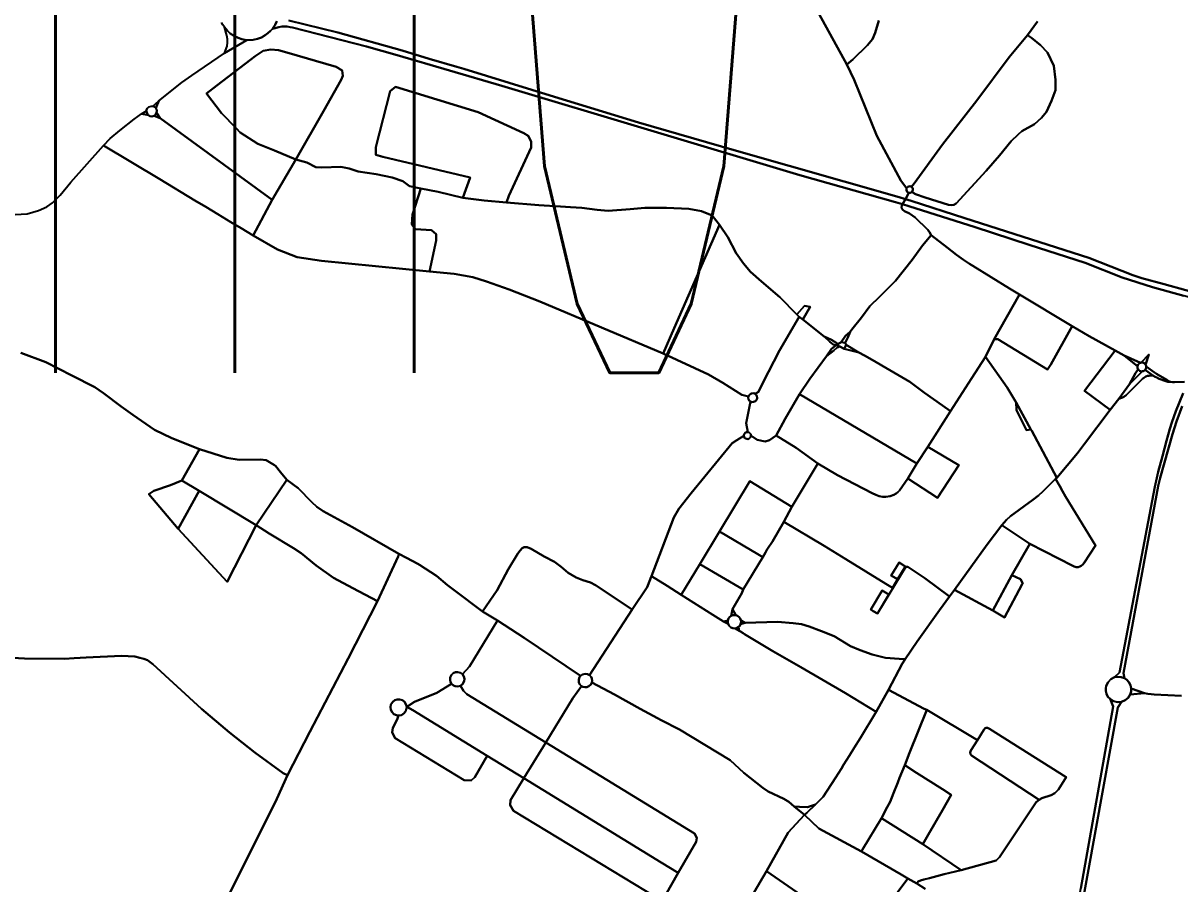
# Model space of a CAD drawing. Header units: millimetres. Extents: x -5124 to 18012, y -6362 to 5362.
# Drawn here: x -3873 to -1708, y -1006 to 605 of the extents above; entities that cross this region are included whole.
import ezdxf

# ---------------------------------------------------------------- set-up
doc = ezdxf.new("R2010")
doc.units = ezdxf.units.MM
doc.layers.add('brokenLine', color=1, linetype='Continuous')
doc.styles.get("Standard").update_dxf_attribs({"font": 'txt', "bigfont": 'bigfont'})

msp = doc.modelspace()

# ---------------------------------------------------------------- linework, layer by layer
at = {"layer": 'brokenLine', "color": 1}
for points in [[(-2397.5, 646.8), (-2331.9, 527.8), (-2318, 498.6), (-2275.4, 394.2), (-2230.9, 310.7), (-2219.8, 296), (-2220.3, 294.3), (-2220.2, 292.5), (-2219.6, 290.8), (-2218.6, 289.4), (-2217.2, 288.3), (-2215.5, 287.6), (-2215.5, 287.6)], [(-2272.1, 609.8), (-2278.5, 586.7), (-2283.5, 574.7), (-2292.9, 563.6), (-2320.3, 536.8), (-2331.9, 527.8), (-2397.5, 646.8)], [(-3496.3, 597.2), (-3499.6, 601.8), (-3502.2, 606.1)], [(-3398.1, 608.8), (-3401.3, 601.9), (-3406.2, 594.6), (-3410.3, 590.3), (-3415.5, 586), (-3420.2, 582.3), (-3427.3, 578.4), (-3434.6, 575.7), (-3442.9, 573.8), (-3454.5, 573), (-3463.8, 574.7), (-3470.9, 577.5), (-3477.4, 580.7), (-3485.4, 585.9), (-3490.6, 590.8), (-3496.3, 597.2), (-3496.3, 597.2)], [(-2227.5, 266.1), (-2240.5, 270.1), (-2419.6, 320.3), (-2977.6, 487.9), (-3173.4, 544.9), (-3230.3, 561.5), (-3369.1, 596.8), (-3373.3, 597.7), (-3379, 598.7), (-3383.5, 599), (-3388.9, 598.6), (-3394.8, 597.4), (-3406.2, 594.6), (-3401.3, 601.9), (-3398.1, 608.8)], [(-3375.7, 610), (-3284.2, 587.2), (-3163.9, 553.5), (-3113.3, 538.4), (-3061.6, 523.1), (-3048.3, 519.6), (-2878.7, 466.9), (-2721.6, 419.3), (-2542.5, 367.6), (-2233.7, 279.1), (-2222.2, 275.7), (-2227.5, 266.1), (-2227.5, 266.1)], [(-2215.5, 287.6), (-2222.2, 275.7), (-2233.7, 279.1), (-2542.5, 367.6), (-2721.6, 419.3), (-2878.7, 466.9), (-3048.3, 519.6), (-3061.6, 523.1), (-3113.3, 538.4), (-3163.9, 553.5), (-3284.2, 587.2), (-3375.7, 610)], [(-2219.8, 296), (-2230.9, 310.7), (-2275.4, 394.2), (-2318, 498.6), (-2331.9, 527.8), (-2320.3, 536.8), (-2292.9, 563.6), (-2283.5, 574.7), (-2278.5, 586.7), (-2272.1, 609.8)], [(-1974.6, 607.9), (-1993.3, 582.5), (-2028.2, 541.2), (-2088.7, 460.1), (-2152.6, 377.6), (-2206, 305), (-2210.6, 298.6), (-2212.2, 299.5), (-2214, 299.8), (-2215.9, 299.5), (-2217.5, 298.8), (-2218.9, 297.6), (-2219.8, 296), (-2219.8, 296)], [(-2215.5, 287.6), (-2213.4, 287.5), (-2211.5, 288.1), (-2209.8, 289.3), (-2203.1, 285.2), (-2184.8, 278.6), (-2141.6, 265), (-2136, 264.6), (-2131.2, 265), (-2127.2, 267.2), (-2070.9, 328.8), (-2046, 357.5), (-2024.3, 383.9), (-2011.3, 396.5), (-2004.4, 403.1), (-1980.3, 416.2), (-1967.4, 427.6), (-1958.3, 439.1), (-1948.7, 459.5), (-1941.5, 479.4), (-1941.1, 498.9), (-1944.3, 524.9), (-1956, 550.1), (-1969.5, 563.9), (-1986, 577.5), (-1993.3, 582.5), (-1974.6, 607.9)], [(-3362.6, 350.1), (-3406.9, 274.6), (-3616.8, 427), (-3623.3, 437.5), (-3623, 440.8), (-3623.8, 444.1), (-3625, 446.1), (-3619.2, 459.5), (-3576, 494), (-3557.7, 506.9), (-3496.2, 548.6), (-3454.5, 573), (-3442.9, 573.8), (-3434.6, 575.7), (-3427.3, 578.4), (-3420.2, 582.3), (-3415.5, 586), (-3410.3, 590.3), (-3406.2, 594.6), (-3394.8, 597.4), (-3388.9, 598.6), (-3383.5, 599), (-3379, 598.7), (-3373.3, 597.7), (-3369.1, 596.8), (-3230.3, 561.5), (-3173.4, 544.9), (-2977.6, 487.9), (-2419.6, 320.3), (-2240.5, 270.1), (-2227.5, 266.1), (-2228.2, 264.9), (-2228.9, 263), (-2229.5, 260.7), (-2229, 258.2), (-2227.2, 255.5), (-2223.5, 252.9), (-2214.5, 248.5), (-2204, 241.2), (-2179.9, 218.1), (-2176.7, 213.7), (-2173.9, 208.4), (-2190, 188.8), (-2209.2, 162.1), (-2240.9, 122.6), (-2262.4, 100.9), (-2269.9, 93.4), (-2288.6, 75.2), (-2304.4, 53.9), (-2322.1, 31.4), (-2325.2, 27.3), (-2334, 19.6), (-2342, 8), (-2348.5, 4.4), (-2350.7, 6.3), (-2360.1, 12.6), (-2374.1, 18.9), (-2414.2, 50.2), (-2400.1, 74.2), (-2410.8, 76), (-2425.4, 59.9), (-2457.2, 92.3), (-2491.6, 121.5), (-2512.2, 139.5), (-2525.2, 155.3), (-2538.7, 174.8), (-2554.5, 204.3), (-2569.7, 227.3), (-2583.5, 245.2), (-2603.4, 253.1), (-2627.1, 257.4), (-2669.2, 259.1), (-2709.5, 259.3), (-2737.3, 256.6), (-2778.5, 253.5), (-2799.2, 255.7), (-2827.4, 259.5), (-2849.1, 260.7), (-2867.8, 261.6), (-2907.8, 264.4), (-2968.4, 269.6), (-2964, 281.9), (-2922.3, 372.1), (-2922.3, 383.2), (-2928.3, 394), (-2935.9, 399.4), (-3021.7, 438.2), (-3176.1, 485.6), (-3186.2, 477.6), (-3213.3, 372.9), (-3213.1, 358.7), (-3200.2, 355.1), (-3036.6, 316.3), (-3050, 277.8), (-3096.7, 289.6), (-3128.9, 295.3), (-3150.1, 299.7), (-3162.5, 309.3), (-3182.4, 316.2), (-3212.7, 322.4), (-3246.4, 327.2), (-3262.9, 332.7), (-3278.7, 336.1), (-3314.4, 334.8), (-3325.4, 335.5), (-3342.3, 344), (-3362.6, 350.1), (-3362.6, 350.1), (-3311.3, 440.3), (-3277.9, 498.6), (-3274.7, 506.1), (-3276.3, 516.2), (-3287.5, 523.1), (-3379.8, 550.1), (-3395, 554.5), (-3409.3, 555.6), (-3423.7, 552.9), (-3439.1, 543.3), (-3447, 537.2), (-3510.9, 488), (-3529.7, 473.2), (-3501.9, 436.8), (-3474.6, 408.2), (-3467.2, 400.3), (-3433.7, 379.2), (-3402.8, 366.8), (-3362.6, 350.1), (-3362.6, 350.1)], [(-3496.3, 597.2), (-3490.6, 590.8), (-3485.4, 585.9), (-3477.4, 580.7), (-3470.9, 577.5), (-3463.8, 574.7), (-3454.5, 573), (-3496.2, 548.6), (-3491.4, 562), (-3490.4, 568.8), (-3490.7, 575.3), (-3492.2, 582.1), (-3496.3, 597.2), (-3496.3, 597.2)], [(-1993.3, 582.5), (-1986, 577.5), (-1969.5, 563.9), (-1956, 550.1), (-1944.3, 524.9), (-1941.1, 498.9), (-1941.5, 479.4), (-1948.7, 459.5), (-1958.3, 439.1), (-1967.4, 427.6), (-1980.3, 416.2), (-2004.4, 403.1), (-2011.3, 396.5), (-2024.3, 383.9), (-2046, 357.5), (-2070.9, 328.8), (-2127.2, 267.2), (-2131.2, 265), (-2136, 264.6), (-2141.6, 265), (-2184.8, 278.6), (-2203.1, 285.2), (-2209.8, 289.3), (-2208.6, 291.1), (-2208.1, 293.1), (-2208.2, 295.2), (-2209.1, 297.1), (-2210.6, 298.6), (-2206, 305), (-2152.6, 377.6), (-2088.7, 460.1), (-2028.2, 541.2), (-1993.3, 582.5), (-1993.3, 582.5)], [(-3362.6, 350.1), (-3402.8, 366.8), (-3433.7, 379.2), (-3467.2, 400.3), (-3474.6, 408.2), (-3501.9, 436.8), (-3529.7, 473.2), (-3510.9, 488), (-3447, 537.2), (-3439.1, 543.3), (-3423.7, 552.9), (-3409.3, 555.6), (-3395, 554.5), (-3379.8, 550.1), (-3287.5, 523.1), (-3276.3, 516.2), (-3274.7, 506.1), (-3277.9, 498.6), (-3311.3, 440.3), (-3362.6, 350.1), (-3362.6, 350.1)], [(-3050, 277.8), (-3036.6, 316.3), (-3200.2, 355.1), (-3213.1, 358.7), (-3213.3, 372.9), (-3186.2, 477.6), (-3176.1, 485.6), (-3021.7, 438.2), (-2935.9, 399.4), (-2928.3, 394), (-2922.3, 383.2), (-2922.3, 372.1), (-2964, 281.9), (-2968.4, 269.6), (-3010.2, 273.4), (-3050, 277.8), (-3050, 277.8)], [(-3619.2, 459.5), (-3625, 446.1), (-3627.5, 448.3), (-3630.5, 449.6), (-3619.2, 459.5), (-3619.2, 459.5)], [(-3638.7, 432.6), (-3635.8, 431), (-3632.5, 430.5), (-3628.2, 431.6), (-3616.8, 427), (-3406.9, 274.6), (-3442.6, 207.6), (-3465.4, 221.2), (-3484.2, 232.6), (-3508.8, 247.4), (-3531.5, 261), (-3551.9, 273.2), (-3617.3, 312.8), (-3722.8, 375.9), (-3710.1, 389.1), (-3692.1, 404.3), (-3665.2, 425.2), (-3651.6, 435), (-3638.7, 432.6), (-3638.7, 432.6)], [(-3642.3, 440.8), (-3641.9, 437.5), (-3640.4, 434.4), (-3638.7, 432.6), (-3651.6, 435), (-3642.3, 440.8), (-3642.3, 440.8)], [(-3623.3, 437.5), (-3625.5, 433.6), (-3628.2, 431.6), (-3632.5, 430.5), (-3635.8, 431), (-3638.7, 432.6), (-3640.4, 434.4), (-3641.9, 437.5), (-3642.3, 440.8), (-3642, 442.7), (-3640.5, 445.8), (-3638.1, 448.1), (-3633.8, 449.8), (-3630.5, 449.6), (-3627.5, 448.3), (-3625, 446.1), (-3623.8, 444.1), (-3623, 440.8), (-3623.3, 437.5), (-3623.3, 437.5)], [(-3616.8, 427), (-3628.2, 431.6), (-3625.5, 433.6), (-3623.3, 437.5), (-3616.8, 427), (-3616.8, 427)], [(-3888.1, 246.8), (-3865.5, 248.4), (-3844.3, 254.3), (-3828.7, 261.2), (-3818.1, 268.9), (-3803.9, 283.2), (-3783.8, 307.5), (-3722.8, 375.9), (-3617.3, 312.8), (-3551.9, 273.2), (-3531.5, 261), (-3508.8, 247.4), (-3484.2, 232.6), (-3465.4, 221.2), (-3442.6, 207.6), (-3397.2, 181.3), (-3360.6, 167.1), (-3315, 160.4), (-3112.9, 140.1), (-3066.8, 135.9), (-3031.6, 129.6), (-3005.7, 121.3), (-2963.3, 106.8), (-2905.9, 83.8), (-2675.4, -13), (-2590.6, -52.3), (-2563.9, -68.2), (-2528, -90.6), (-2515.9, -93.6), (-2516.2, -96.4), (-2515.7, -98.7), (-2514.2, -101.2), (-2512, -103), (-2520, -143.6), (-2517.1, -160.2), (-2519.4, -160.4), (-2521.9, -161.7), (-2523.4, -163.4), (-2524.2, -165.6), (-2524.3, -167), (-2537.5, -175.3), (-2546, -180.7), (-2622.7, -274.3), (-2646.3, -303.8), (-2655.3, -320.3), (-2697.2, -429.6), (-2698.4, -432.5), (-2699.7, -435.9), (-2705.2, -450.3), (-2733.7, -492.5), (-2801.8, -447), (-2811.2, -442), (-2825.8, -437.1), (-2838.5, -432.5), (-2853.1, -423.8), (-2866.4, -412.3), (-2878.8, -403.3), (-2898.4, -393.2), (-2922.5, -379), (-2929.8, -375.7), (-2935.4, -375.6), (-2939.2, -377.3), (-2943.3, -381.6), (-2947.6, -387.3), (-2965.3, -417.2), (-2985.9, -455.8), (-3013.8, -496), (-3066.4, -456.3), (-3078.9, -446.5), (-3078.9, -446.5)], [(-3112.9, 140.1), (-3315, 160.4), (-3360.6, 167.1), (-3397.2, 181.3), (-3442.6, 207.6), (-3406.9, 274.6), (-3362.6, 350.1), (-3342.3, 344), (-3325.4, 335.5), (-3314.4, 334.8), (-3278.7, 336.1), (-3262.9, 332.7), (-3246.4, 327.2), (-3212.7, 322.4), (-3182.4, 316.2), (-3162.5, 309.3), (-3150.1, 299.7), (-3128.9, 295.3), (-3144.4, 247), (-3145.7, 228.5), (-3139, 219.3), (-3108.7, 217.3), (-3100, 210.3), (-3100, 198.1), (-3112.9, 140.1), (-3112.9, 140.1)], [(-2968.4, 269.6), (-2907.8, 264.4), (-2867.8, 261.6), (-2849.1, 260.7), (-2827.4, 259.5), (-2799.2, 255.7), (-2778.5, 253.5), (-2737.3, 256.6), (-2709.5, 259.3), (-2669.2, 259.1), (-2627.1, 257.4), (-2603.4, 253.1), (-2583.5, 245.2), (-2569.7, 227.3), (-2654.7, 34.1), (-2675.4, -13), (-2905.9, 83.8), (-2963.3, 106.8), (-3005.7, 121.3), (-3031.6, 129.6), (-3066.8, 135.9), (-3112.9, 140.1), (-3100, 198.1), (-3100, 210.3), (-3108.7, 217.3), (-3139, 219.3), (-3145.7, 228.5), (-3144.4, 247), (-3128.9, 295.3), (-3096.7, 289.6), (-3050, 277.8), (-3010.2, 273.4), (-2968.4, 269.6), (-2968.4, 269.6)], [(-1656.8, 94.2), (-1737.7, 116.3), (-1779.4, 127.9), (-1796.4, 133.4), (-1878.9, 165.6), (-2110.8, 240), (-2211.6, 272.5), (-2222.2, 275.7), (-2215.5, 287.6), (-2215.5, 287.6)], [(-2209.8, 289.3), (-2211.5, 288.1), (-2213.4, 287.5), (-2215.5, 287.6), (-2217.2, 288.3), (-2218.6, 289.4), (-2219.6, 290.8), (-2220.2, 292.5), (-2220.3, 294.3), (-2219.8, 296), (-2218.9, 297.6), (-2217.5, 298.8), (-2215.9, 299.5), (-2214, 299.8), (-2212.2, 299.5), (-2210.6, 298.6), (-2209.1, 297.1), (-2208.2, 295.2), (-2208.1, 293.1), (-2208.6, 291.1), (-2209.8, 289.3), (-2209.8, 289.3)], [(-1812.6, -17.1), (-1829.8, -7.5), (-1878.2, 19.1), (-1910.3, 37.7), (-2008.5, 97.4), (-2027.4, 108.4), (-2096, 151), (-2102.1, 154.8), (-2113.3, 162), (-2126.2, 171.2), (-2144.1, 185), (-2173.9, 208.4), (-2176.7, 213.7), (-2179.9, 218.1), (-2204, 241.2), (-2214.5, 248.5), (-2223.5, 252.9), (-2227.2, 255.5), (-2229, 258.2), (-2229.5, 260.7), (-2228.9, 263), (-2228.2, 264.9), (-2227.5, 266.1), (-2215.4, 262.3), (-2091.5, 223.2), (-1990.7, 190.1), (-1885.9, 156.3), (-1816.2, 129.2), (-1759.7, 111.1), (-1701.1, 94.7)], [(-1653.1, 81.5), (-1659.8, 83.3), (-1701.1, 94.7), (-1759.7, 111.1), (-1816.2, 129.2), (-1885.9, 156.3), (-1990.7, 190.1), (-2091.5, 223.2), (-2215.4, 262.3), (-2227.5, 266.1), (-2222.2, 275.7), (-2211.6, 272.5), (-2110.8, 240), (-1878.9, 165.6), (-1796.4, 133.4), (-1779.4, 127.9), (-1737.7, 116.3), (-1656.8, 94.2), (-1650.2, 92.4), (-1651.9, 88.7), (-1652.9, 84.5), (-1653.1, 81.5), (-1653.1, 81.5)], [(-2421.2, 55.6), (-2457.8, -7.5), (-2489, -68.3), (-2497.2, -84.8), (-2503.3, -88.9), (-2506, -87.7), (-2510, -87.8), (-2512.7, -89), (-2514.7, -91), (-2515.9, -93.6), (-2528, -90.6), (-2563.9, -68.2), (-2590.6, -52.3), (-2675.4, -13), (-2654.7, 34.1), (-2569.7, 227.3), (-2554.5, 204.3), (-2538.7, 174.8), (-2525.2, 155.3), (-2512.2, 139.5), (-2491.6, 121.5), (-2457.2, 92.3), (-2425.4, 59.9), (-2421.2, 55.6), (-2421.2, 55.6)], [(-2332.7, 3.3), (-2334.7, 6.5), (-2329.9, 16.9), (-2325.2, 27.3), (-2322.1, 31.4), (-2304.4, 53.9), (-2288.6, 75.2), (-2269.9, 93.4), (-2262.4, 100.9), (-2240.9, 122.6), (-2209.2, 162.1), (-2190, 188.8), (-2173.9, 208.4), (-2144.1, 185), (-2126.2, 171.2), (-2113.3, 162), (-2102.1, 154.8), (-2096, 151), (-2027.4, 108.4), (-2008.5, 97.4), (-2055.8, 13.9), (-2072.1, -19.4), (-2098.5, -60), (-2137.7, -121.2), (-2152.7, -110.8), (-2186.2, -86.6), (-2214, -66.3), (-2251, -44.5), (-2284.1, -24.8), (-2298.5, -17), (-2309.5, -11.1), (-2332.7, 3.3), (-2332.7, 3.3)], [(-2055.8, 13.9), (-2008.5, 97.4), (-1910.3, 37.7), (-1950.1, -34), (-1956.3, -42.9), (-2049.4, 13.6), (-2055.8, 13.9), (-2055.8, 13.9)], [(-2425.4, 59.9), (-2410.8, 76), (-2400.1, 74.2), (-2414.2, 50.2), (-2421.2, 55.6), (-2425.4, 59.9), (-2425.4, 59.9)], [(-2499.6, -96), (-2500.1, -93.2), (-2501.4, -90.6), (-2503.3, -88.9), (-2497.2, -84.8), (-2489, -68.3), (-2457.8, -7.5), (-2421.2, 55.6), (-2414.2, 50.2), (-2374.1, 18.9), (-2363.3, 8.4), (-2357.4, 3.5), (-2351.7, 2.7), (-2360.3, -4.3), (-2369.9, -18.3), (-2400.7, -60.8), (-2420.3, -89.4), (-2446.8, -135.4), (-2464.1, -166.4), (-2476.3, -175.4), (-2484.4, -177.6), (-2499.3, -175), (-2511.1, -166.5), (-2511.6, -164.2), (-2512.6, -162.6), (-2514.3, -161.1), (-2517.1, -160.2), (-2520, -143.6), (-2512, -103), (-2509.3, -104), (-2506.4, -103.9), (-2502.9, -102.3), (-2500.9, -100.2), (-2499.8, -97.6), (-2499.6, -96), (-2499.6, -96)], [(-2342, 8), (-2334, 19.6), (-2325.2, 27.3), (-2329.9, 16.9), (-2334.7, 6.5), (-2342, 8), (-2342, 8)], [(-1910.3, 37.7), (-1878.2, 19.1), (-1829.8, -7.5), (-1886.8, -82.8), (-1838.9, -118.6), (-1887.1, -182.5), (-1900, -199.6), (-1938.9, -245.7), (-1985.8, -157.7), (-1987.1, -155.3), (-2015, -104.9), (-2031.9, -76.9), (-2072.1, -19.4), (-2055.8, 13.9), (-2049.4, 13.6), (-1956.3, -42.9), (-1950.1, -34), (-1910.3, 37.7), (-1910.3, 37.7)], [(-2351.7, 2.7), (-2357.4, 3.5), (-2363.3, 8.4), (-2374.1, 18.9), (-2360.1, 12.6), (-2350.7, 6.3), (-2348.5, 4.4), (-2351.7, 2.7), (-2351.7, 2.7)], [(-2345, -0.4), (-2349.6, -1.9), (-2356.2, -7.8), (-2369.9, -18.3), (-2360.3, -4.3), (-2351.7, 2.7), (-2345, -0.4), (-2345, -0.4)], [(-2342, 8), (-2334.7, 6.5), (-2332.7, 3.3), (-2336.4, -4.7), (-2345, -0.4), (-2351.7, 2.7), (-2348.5, 4.4), (-2342, 8), (-2342, 8)], [(-2336.4, -4.7), (-2332.7, 3.3), (-2309.5, -11.1), (-2336.4, -4.7), (-2336.4, -4.7)], [(-3877.7, -11.8), (-3830.5, -29.3), (-3781.8, -54.2), (-3739, -76.1), (-3722.5, -87.5), (-3689.8, -112.3), (-3667.7, -128.1), (-3627.2, -156.2), (-3594.9, -171.9), (-3542.9, -192.3), (-3576.3, -250.8), (-3597.1, -259.6), (-3628.7, -270.1), (-3638, -276.2), (-3583.1, -341.3), (-3491.2, -440.3), (-3437.2, -334.7), (-3412.7, -349.8), (-3367.1, -377.2), (-3352.8, -387), (-3324.6, -409.7), (-3292.5, -433.2), (-3256.1, -452.5), (-3210, -476.5), (-3264.9, -583.9), (-3336.4, -721.4), (-3378.4, -802.1), (-3386.7, -798.6), (-3439.8, -759.7), (-3486.7, -722.6), (-3539.1, -678.1), (-3630.4, -594.7), (-3640.2, -587.1), (-3647.5, -584.3), (-3654.5, -582.7), (-3664.1, -580.5), (-3688.8, -579.1), (-3755.3, -581.8), (-3777.7, -583.2), (-3795.5, -584.7), (-3870.8, -584), (-3892.9, -582.8)], [(-3078.9, -446.5), (-3099.3, -429), (-3131.6, -408.4), (-3134.3, -406.9), (-3155.5, -395.4), (-3169.8, -387.9), (-3257, -338), (-3311.9, -308.1), (-3323.3, -300.4), (-3333.1, -291.5), (-3358.5, -265), (-3379.6, -249.6), (-3391.3, -235.1), (-3401, -223.4), (-3402.7, -222.3), (-3418.2, -213), (-3428.7, -211.7), (-3468.8, -211.9), (-3491.9, -208.4), (-3542.9, -192.3), (-3594.9, -171.9), (-3627.2, -156.2), (-3667.7, -128.1), (-3689.8, -112.3), (-3722.5, -87.5), (-3739, -76.1), (-3781.8, -54.2), (-3830.5, -29.3), (-3877.7, -11.8)], [(-2137.7, -121.2), (-2098.5, -60), (-2072.1, -19.4), (-2031.9, -76.9), (-2015, -104.9), (-2014.2, -118.8), (-2014.1, -119.5), (-1995.4, -156.5), (-1987.1, -155.3), (-1985.8, -157.7), (-1938.9, -245.7), (-1940.9, -247.7), (-1964.3, -270.8), (-1973.1, -278.7), (-1983.8, -287.2), (-2025.7, -317.4), (-2032.9, -324.5), (-2041.9, -334.7), (-2069.2, -370.8), (-2130.5, -455.6), (-2139.5, -467.7), (-2185.6, -433.7), (-2213.7, -414.7), (-2217.7, -412.3), (-2221.1, -412.2), (-2233.9, -404.6), (-2249, -428.6), (-2237, -435.8), (-2237.7, -437), (-2246.2, -451.8), (-2258.5, -444.3), (-2333.8, -398), (-2374.3, -373.2), (-2449.7, -328.1), (-2434.5, -300), (-2386, -218.8), (-2349, -240.6), (-2284.1, -274.3), (-2277.4, -277.7), (-2270.9, -280), (-2264.9, -281.2), (-2258.9, -281.3), (-2250.7, -279.9), (-2243.7, -277.8), (-2239.4, -275.4), (-2236.1, -272.9), (-2233.3, -269.7), (-2217.8, -247.3), (-2161.9, -283), (-2122.4, -222.1), (-2180.4, -187.6), (-2137.7, -121.2), (-2137.7, -121.2)], [(-2369.9, -18.3), (-2356.2, -7.8), (-2349.6, -1.9), (-2345, -0.4), (-2336.4, -4.7), (-2309.5, -11.1), (-2298.5, -17), (-2284.1, -24.8), (-2251, -44.5), (-2214, -66.3), (-2186.2, -86.6), (-2152.7, -110.8), (-2137.7, -121.2), (-2180.4, -187.6), (-2200.9, -219.3), (-2420.3, -89.4), (-2400.7, -60.8), (-2369.9, -18.3), (-2369.9, -18.3)], [(-1786.7, -42.8), (-1791.3, -50.1), (-1802.9, -70.5), (-1822.8, -97.8), (-1838.9, -118.6), (-1886.8, -82.8), (-1829.8, -7.5), (-1812.6, -17.1), (-1805.8, -22.8), (-1787.9, -37.1), (-1788, -39), (-1787.6, -41), (-1786.7, -42.8), (-1786.7, -42.8)], [(-1699.6, -66), (-1718.8, -66.6), (-1722.2, -66.6), (-1725.1, -66.4), (-1727.5, -66.1), (-1730.3, -64.1), (-1732.7, -62.6), (-1748.9, -53.3), (-1752.4, -51.1), (-1755.8, -48.9), (-1771.5, -37.5), (-1771.8, -35.9), (-1772.5, -34.3), (-1766.8, -14.8), (-1780.7, -30.1), (-1782.2, -30.4), (-1812.6, -17.1), (-1812.6, -17.1)], [(-1782.2, -30.4), (-1783.9, -31.2), (-1785.4, -32.3), (-1786.6, -33.6), (-1787.4, -35.3), (-1787.9, -37.1), (-1805.8, -22.8), (-1812.6, -17.1), (-1782.2, -30.4), (-1782.2, -30.4)], [(-1775.1, -31.5), (-1776.8, -30.6), (-1778.7, -30.1), (-1780.7, -30.1), (-1766.8, -14.8), (-1772.5, -34.3), (-1773.6, -32.7), (-1775.1, -31.5), (-1775.1, -31.5)], [(-1802.9, -70.5), (-1791.3, -50.1), (-1786.7, -42.8), (-1785.5, -44.3), (-1784, -45.4), (-1782.2, -46.2), (-1780.3, -46.6), (-1778.4, -46.5), (-1802.9, -70.5), (-1802.9, -70.5)], [(-1772.5, -34.3), (-1771.8, -35.9), (-1771.5, -37.5), (-1771.5, -39.2), (-1771.8, -40.8), (-1772.5, -42.3), (-1773.4, -43.7), (-1774.8, -45), (-1776.5, -46), (-1778.4, -46.5), (-1780.3, -46.6), (-1782.2, -46.2), (-1784, -45.4), (-1785.5, -44.3), (-1786.7, -42.8), (-1787.6, -41), (-1788, -39), (-1787.9, -37.1), (-1787.4, -35.3), (-1786.6, -33.6), (-1785.4, -32.3), (-1783.9, -31.2), (-1782.2, -30.4), (-1780.7, -30.1), (-1778.7, -30.1), (-1776.8, -30.6), (-1775.1, -31.5), (-1773.6, -32.7), (-1772.5, -34.3), (-1772.5, -34.3)], [(-1727.5, -66.1), (-1731, -66), (-1733, -65.7), (-1734.9, -65.2), (-1747.1, -60.6), (-1749.7, -59.5), (-1751.7, -58.4), (-1754.9, -56.6), (-1759, -54.1), (-1773.4, -43.7), (-1772.5, -42.3), (-1771.8, -40.8), (-1771.5, -39.2), (-1771.5, -37.5), (-1755.8, -48.9), (-1752.4, -51.1), (-1748.9, -53.3), (-1732.7, -62.6), (-1730.3, -64.1), (-1727.5, -66.1), (-1727.5, -66.1)], [(-2184.8, -1015.1), (-2200.7, -1004.9), (-2198.2, -1001), (-2193.8, -999.1), (-2187.5, -997.4), (-2177.3, -995), (-2149.3, -987.6), (-2117.7, -979.8), (-2052.4, -961.9), (-2046.2, -955.7), (-1977.2, -852.8), (-1971.8, -848.3), (-1967, -845.4), (-1949.2, -839.7), (-1942.2, -836.1), (-1935.9, -829.3), (-1921.3, -806), (-2064.7, -715.3), (-2068.7, -713.5), (-2071.1, -713.4), (-2073, -714.5), (-2075.4, -717.3), (-2087.1, -736.9), (-2182.3, -680.3), (-2186.7, -678), (-2253.6, -642.5), (-2228.3, -594), (-2222.8, -585.3), (-2200.2, -552), (-2158.2, -493.6), (-2139.5, -467.7), (-2130.5, -455.6), (-2058.3, -494.4), (-2036.6, -507.3), (-2003.3, -444.8), (-2002.5, -443.3), (-2006.5, -435.5), (-2022.8, -428.1), (-1989.4, -369.6), (-1909, -410.8), (-1906.3, -412), (-1902.3, -412.8), (-1898.7, -412.9), (-1895.7, -412), (-1893.1, -410.6), (-1890.2, -408.2), (-1887.8, -405.2), (-1866.2, -372.7), (-1922.5, -280.5), (-1928.1, -270.9), (-1933.2, -261.5), (-1940.9, -247.7), (-1938.9, -245.7), (-1900, -199.6), (-1887.1, -182.5), (-1838.9, -118.6), (-1822.8, -97.8), (-1816.1, -95.4), (-1813.4, -94.3), (-1811.2, -93), (-1809.2, -91.4), (-1778.4, -60.9), (-1775.7, -58.8), (-1772.1, -56.5), (-1768.9, -55.2), (-1765.7, -54.7), (-1759, -54.1), (-1754.9, -56.6), (-1751.7, -58.4), (-1749.7, -59.5), (-1747.1, -60.6), (-1734.9, -65.2), (-1733, -65.7), (-1731, -66), (-1727.5, -66.1), (-1725.1, -66.4), (-1722.2, -66.6), (-1718.8, -66.6), (-1699.6, -66)], [(-1759, -54.1), (-1765.7, -54.7), (-1768.9, -55.2), (-1772.1, -56.5), (-1775.7, -58.8), (-1778.4, -60.9), (-1809.2, -91.4), (-1811.2, -93), (-1813.4, -94.3), (-1816.1, -95.4), (-1822.8, -97.8), (-1802.9, -70.5), (-1778.4, -46.5), (-1776.5, -46), (-1774.8, -45), (-1773.4, -43.7), (-1759, -54.1), (-1759, -54.1)], [(-2503.3, -88.9), (-2501.4, -90.6), (-2500.1, -93.2), (-2499.6, -96), (-2499.8, -97.6), (-2500.9, -100.2), (-2502.9, -102.3), (-2506.4, -103.9), (-2509.3, -104), (-2512, -103), (-2514.2, -101.2), (-2515.7, -98.7), (-2516.2, -96.4), (-2515.9, -93.6), (-2514.7, -91), (-2512.7, -89), (-2510, -87.8), (-2506, -87.7), (-2503.3, -88.9), (-2503.3, -88.9)], [(-2420.3, -89.4), (-2200.9, -219.3), (-2217.8, -247.3), (-2233.3, -269.7), (-2236.1, -272.9), (-2239.4, -275.4), (-2243.7, -277.8), (-2250.7, -279.9), (-2258.9, -281.3), (-2264.9, -281.2), (-2270.9, -280), (-2277.4, -277.7), (-2284.1, -274.3), (-2349, -240.6), (-2386, -218.8), (-2426.7, -190), (-2464.1, -166.4), (-2446.8, -135.4), (-2420.3, -89.4), (-2420.3, -89.4)], [(-1987.1, -155.3), (-1995.4, -156.5), (-2014.1, -119.5), (-2014.2, -118.8), (-2015, -104.9), (-1987.1, -155.3), (-1987.1, -155.3)], [(-1702.1, -87.4), (-1715.8, -121.4), (-1723.5, -142.1), (-1727.3, -154.4), (-1733.3, -176.5), (-1741.2, -205.4), (-1748.9, -234.8), (-1755.2, -262.9), (-1821.5, -610.2), (-1830.6, -619.1), (-1837.4, -622.6), (-1842.8, -628.1), (-1846.2, -635), (-1847.1, -639.8), (-1847, -644.6), (-1845.6, -650.2), (-1843, -655.4), (-1839.1, -659.7), (-1839.1, -659.7)], [(-1812.2, -620.8), (-1818.1, -618.6), (-1824.4, -618), (-1830.6, -619.1), (-1821.5, -610.2), (-1755.2, -262.9), (-1748.9, -234.8), (-1741.2, -205.4), (-1733.3, -176.5), (-1727.3, -154.4), (-1723.5, -142.1), (-1715.8, -121.4), (-1702.1, -87.4)], [(-1704, -111.7), (-1714.8, -140.6), (-1722.2, -164), (-1745.1, -246), (-1749, -261.3), (-1758.4, -312), (-1813.8, -611.1), (-1812.2, -620.8), (-1812.2, -620.8)], [(-1705.5, -653.9), (-1756.8, -651.3), (-1762.1, -650.8), (-1768.3, -650.1), (-1774.4, -649.1), (-1799.6, -639.8), (-1800.9, -633.8), (-1803.7, -628.4), (-1807.8, -623.8), (-1812.2, -620.8), (-1813.8, -611.1), (-1758.4, -312), (-1749, -261.3), (-1745.1, -246), (-1722.2, -164), (-1714.8, -140.6), (-1704, -111.7)], [(-2641.6, -464.9), (-2668, -448.2), (-2697.2, -429.6), (-2655.3, -320.3), (-2646.3, -303.8), (-2622.7, -274.3), (-2546, -180.7), (-2537.5, -175.3), (-2524.3, -167), (-2523.8, -169.3), (-2522.9, -170.8), (-2521.2, -172.3), (-2519.1, -173.2), (-2517.2, -173.3), (-2515, -172.8), (-2512.3, -170.6), (-2511.3, -168.6), (-2511.1, -166.5), (-2499.3, -175), (-2484.4, -177.6), (-2476.3, -175.4), (-2464.1, -166.4), (-2426.7, -190), (-2386, -218.8), (-2434.5, -300), (-2513, -252.2), (-2569.9, -346.3), (-2606.7, -407.2), (-2641.6, -464.9), (-2641.6, -464.9)], [(-2522.9, -170.8), (-2523.8, -169.3), (-2524.3, -167), (-2524.2, -165.6), (-2523.4, -163.4), (-2521.9, -161.7), (-2519.4, -160.4), (-2517.1, -160.2), (-2514.3, -161.1), (-2512.6, -162.6), (-2511.6, -164.2), (-2511.1, -166.5), (-2511.3, -168.6), (-2512.3, -170.6), (-2515, -172.8), (-2517.2, -173.3), (-2519.1, -173.2), (-2521.2, -172.3), (-2522.9, -170.8), (-2522.9, -170.8)], [(-3543.9, -270.1), (-3576.3, -250.8), (-3542.9, -192.3), (-3491.9, -208.4), (-3468.8, -211.9), (-3428.7, -211.7), (-3418.2, -213), (-3402.7, -222.3), (-3401, -223.4), (-3391.3, -235.1), (-3379.6, -249.6), (-3437.2, -334.7), (-3543.9, -270.1), (-3543.9, -270.1)], [(-2161.9, -283), (-2217.8, -247.3), (-2200.9, -219.3), (-2180.4, -187.6), (-2122.4, -222.1), (-2161.9, -283), (-2161.9, -283)], [(-3638, -276.2), (-3628.7, -270.1), (-3597.1, -259.6), (-3576.3, -250.8), (-3543.9, -270.1), (-3583.1, -341.3), (-3638, -276.2), (-3638, -276.2)], [(-3437.2, -334.7), (-3379.6, -249.6), (-3358.5, -265), (-3333.1, -291.5), (-3323.3, -300.4), (-3311.9, -308.1), (-3257, -338), (-3169.8, -387.9), (-3171.3, -393.2), (-3210, -476.5), (-3256.1, -452.5), (-3292.5, -433.2), (-3324.6, -409.7), (-3352.8, -387), (-3367.1, -377.2), (-3412.7, -349.8), (-3437.2, -334.7), (-3437.2, -334.7)], [(-2434.5, -300), (-2449.7, -328.1), (-2471.1, -364.7), (-2479.9, -378.6), (-2481.3, -380.8), (-2484.1, -385.6), (-2486.7, -390.2), (-2489.2, -394.4), (-2498.3, -389), (-2569.9, -346.3), (-2513, -252.2), (-2434.5, -300), (-2434.5, -300)], [(-1866.2, -372.7), (-1887.8, -405.2), (-1890.2, -408.2), (-1893.1, -410.6), (-1895.7, -412), (-1898.7, -412.9), (-1902.3, -412.8), (-1906.3, -412), (-1909, -410.8), (-1989.4, -369.6), (-2041.9, -334.7), (-2032.9, -324.5), (-2025.7, -317.4), (-1983.8, -287.2), (-1973.1, -278.7), (-1964.3, -270.8), (-1940.9, -247.7), (-1933.2, -261.5), (-1928.1, -270.9), (-1922.5, -280.5), (-1866.2, -372.7), (-1866.2, -372.7)], [(-3437.2, -334.7), (-3491.2, -440.3), (-3583.1, -341.3), (-3543.9, -270.1), (-3437.2, -334.7), (-3437.2, -334.7)], [(-2525.6, -454.9), (-2606.7, -407.2), (-2569.9, -346.3), (-2498.3, -389), (-2489.2, -394.4), (-2525.6, -454.9), (-2525.6, -454.9)], [(-2221.1, -412.2), (-2217.7, -412.3), (-2213.7, -414.7), (-2185.6, -433.7), (-2139.5, -467.7), (-2158.2, -493.6), (-2200.2, -552), (-2222.8, -585.3), (-2234, -584.4), (-2259.3, -582.5), (-2284.2, -576.6), (-2306.6, -568.5), (-2324.6, -560.8), (-2355.1, -542.2), (-2378.8, -532.8), (-2401.9, -524.3), (-2416.5, -519.9), (-2432, -517.8), (-2461.2, -515.2), (-2522.1, -517.2), (-2529.9, -512.4), (-2531.1, -509.1), (-2533.2, -506.4), (-2536, -504.3), (-2539.3, -503), (-2545.5, -491.9), (-2528.5, -461.5), (-2525.6, -454.9), (-2489.2, -394.4), (-2486.7, -390.2), (-2484.1, -385.6), (-2481.3, -380.8), (-2479.9, -378.6), (-2471.1, -364.7), (-2449.7, -328.1), (-2374.3, -373.2), (-2333.8, -398), (-2258.5, -444.3), (-2246.2, -451.8), (-2237.7, -437), (-2237, -435.8), (-2223.7, -414.2), (-2221.1, -412.2), (-2274.4, -500), (-2253.4, -464), (-2265.8, -456.7), (-2286.9, -492.5), (-2282.2, -495.4), (-2274.4, -500), (-2221.1, -412.2)], [(-2022.8, -428.1), (-2058.3, -494.4), (-2130.5, -455.6), (-2069.2, -370.8), (-2041.9, -334.7), (-1989.4, -369.6), (-2022.8, -428.1), (-2022.8, -428.1)], [(-3495.5, -1041.7), (-3398.3, -846.8), (-3378.4, -802.1), (-3336.4, -721.4), (-3264.9, -583.9), (-3210, -476.5), (-3171.3, -393.2), (-3169.8, -387.9), (-3155.5, -395.4), (-3134.3, -406.9), (-3131.6, -408.4), (-3099.3, -429), (-3078.9, -446.5), (-3066.4, -456.3), (-3013.8, -496), (-3001.1, -503.5), (-2985.7, -513.1), (-3038.1, -599), (-3051, -613.5), (-3054.8, -610.7), (-3059.5, -609.3), (-3064.1, -609.7), (-3068.4, -611.6), (-3071.8, -614.8), (-3073.9, -619.2), (-3074.3, -623.9), (-3073.1, -628.4), (-3071.3, -631.4), (-3098.9, -648.5), (-3141, -664.9), (-3155.4, -674.3), (-3156.7, -669.2), (-3159.3, -665.2), (-3163.5, -662), (-3167.9, -660.5), (-3173.2, -660.5), (-3177.3, -661.8), (-3181.6, -664.9), (-3184.8, -670.1), (-3185.8, -675.3), (-3185.2, -679.8), (-3182.8, -684.5), (-3179.4, -687.9), (-3174.6, -690.2), (-3170.4, -690.7), (-3173.2, -698.1), (-3181.2, -713.5), (-3182.7, -722.4), (-3176.7, -733.3), (-3047.8, -811.7), (-3034.9, -812.2), (-3028, -805.8), (-3004.5, -766.3), (-2936.2, -808.1), (-2961.3, -848.9), (-2961.8, -858.4), (-2955.4, -868.8), (-2688.1, -1031)], [(-2733.7, -492.5), (-2813.3, -614.9), (-2816.9, -613), (-2821.2, -612.4), (-2826.3, -613.6), (-2829.9, -616.1), (-2935.8, -545.3), (-2985.7, -513.1), (-3001.1, -503.5), (-3013.8, -496), (-2985.9, -455.8), (-2965.3, -417.2), (-2947.6, -387.3), (-2943.3, -381.6), (-2939.2, -377.3), (-2935.4, -375.6), (-2929.8, -375.7), (-2922.5, -379), (-2898.4, -393.2), (-2878.8, -403.3), (-2866.4, -412.3), (-2853.1, -423.8), (-2838.5, -432.5), (-2825.8, -437.1), (-2811.2, -442), (-2801.8, -447), (-2733.7, -492.5), (-2733.7, -492.5)], [(-2554.3, -512.6), (-2562.5, -514.9), (-2582.4, -502.5), (-2641.6, -464.9), (-2606.7, -407.2), (-2525.6, -454.9), (-2528.5, -461.5), (-2545.5, -491.9), (-2548.1, -504.2), (-2551, -506.4), (-2553.1, -509.2), (-2554.3, -512.6), (-2554.3, -512.6)], [(-2237, -435.8), (-2249, -428.6), (-2233.9, -404.6), (-2221.1, -412.2), (-2223.7, -414.2), (-2237, -435.8), (-2237, -435.8)], [(-2390.2, -857.2), (-2405.5, -862.3), (-2420.5, -861.7), (-2430.1, -860.9), (-2440.4, -852.3), (-2449.4, -846.6), (-2478.7, -832.7), (-2489.1, -826.2), (-2524.6, -798.2), (-2550.1, -774.2), (-2645.1, -717.1), (-2678.9, -699.6), (-2686.2, -695.8), (-2718.7, -678.2), (-2766.7, -651.6), (-2808.7, -628.7), (-2808.2, -626), (-2808.6, -621.6), (-2810.3, -618.1), (-2813.3, -614.9), (-2733.7, -492.5), (-2705.2, -450.3), (-2699.7, -435.9), (-2698.4, -432.5), (-2697.2, -429.6), (-2668, -448.2), (-2641.6, -464.9), (-2582.4, -502.5), (-2562.5, -514.9), (-2554, -518.8), (-2552.1, -522.7), (-2548.9, -525.7), (-2545, -527.4), (-2540.6, -527.6), (-2532.9, -531.9), (-2530.4, -533.6), (-2526, -536.7), (-2523.2, -538.7), (-2470.4, -570.5), (-2417.9, -599.9), (-2334, -648.6), (-2277, -683.8), (-2306, -732.2), (-2317.9, -751.4), (-2326.4, -765.6), (-2337.7, -782.8), (-2341.8, -789.6), (-2352.6, -807), (-2375.7, -843.1), (-2390.2, -857.2), (-2390.2, -857.2)], [(-2006.5, -435.5), (-2002.5, -443.3), (-2003.3, -444.8), (-2036.6, -507.3), (-2058.3, -494.4), (-2022.8, -428.1), (-2006.5, -435.5), (-2006.5, -435.5)], [(-2274.4, -500), (-2282.2, -495.4), (-2286.9, -492.5), (-2265.8, -456.7), (-2253.4, -464), (-2274.4, -500), (-2274.4, -500)], [(-2542.3, -502.7), (-2545.3, -503.1), (-2548.1, -504.2), (-2545.5, -491.9), (-2539.3, -503), (-2542.3, -502.7), (-2542.3, -502.7)], [(-2895.1, -741.2), (-3042.8, -650.9), (-3049.3, -644.4), (-3054.5, -634.8), (-3050.8, -631.9), (-3047.8, -626.6), (-3047.3, -622), (-3048.2, -617.9), (-3051, -613.5), (-3038.1, -599), (-2985.7, -513.1), (-2935.8, -545.3), (-2829.9, -616.1), (-2832, -618.8), (-2833.4, -623), (-2833.1, -628.7), (-2831.2, -632.6), (-2828, -635.6), (-2844.6, -658), (-2895.1, -741.2), (-2895.1, -741.2)], [(-2554.3, -512.6), (-2554.6, -515.7), (-2554, -518.8), (-2562.5, -514.9), (-2554.3, -512.6), (-2554.3, -512.6)], [(-2554.3, -512.6), (-2553.1, -509.2), (-2551, -506.4), (-2548.1, -504.2), (-2545.3, -503.1), (-2542.3, -502.7), (-2539.3, -503), (-2536, -504.3), (-2533.2, -506.4), (-2531.1, -509.1), (-2529.9, -512.4), (-2529.6, -516.2), (-2530.5, -519.8), (-2532.1, -522.7), (-2534.4, -525), (-2537.3, -526.8), (-2540.6, -527.6), (-2545, -527.4), (-2548.9, -525.7), (-2552.1, -522.7), (-2554, -518.8), (-2554.6, -515.7), (-2554.3, -512.6), (-2554.3, -512.6)], [(-2522.1, -517.2), (-2461.2, -515.2), (-2432, -517.8), (-2416.5, -519.9), (-2401.9, -524.3), (-2378.8, -532.8), (-2355.1, -542.2), (-2324.6, -560.8), (-2306.6, -568.5), (-2284.2, -576.6), (-2259.3, -582.5), (-2234, -584.4), (-2222.8, -585.3), (-2228.3, -594), (-2253.6, -642.5), (-2277, -683.8), (-2334, -648.6), (-2417.9, -599.9), (-2470.4, -570.5), (-2523.2, -538.7), (-2526, -536.7), (-2530.4, -533.6), (-2532.9, -531.9), (-2534.4, -525), (-2532.1, -522.7), (-2530.5, -519.8), (-2522.1, -517.2), (-2522.1, -517.2)], [(-2522.1, -517.2), (-2530.5, -519.8), (-2529.6, -516.2), (-2529.9, -512.4), (-2522.1, -517.2), (-2522.1, -517.2)], [(-2532.9, -531.9), (-2540.6, -527.6), (-2537.3, -526.8), (-2534.4, -525), (-2532.9, -531.9), (-2532.9, -531.9)], [(-3892.9, -582.8), (-3870.8, -584), (-3795.5, -584.7), (-3777.7, -583.2), (-3755.3, -581.8), (-3688.8, -579.1), (-3664.1, -580.5), (-3654.5, -582.7), (-3647.5, -584.3), (-3640.2, -587.1), (-3630.4, -594.7), (-3539.1, -678.1), (-3486.7, -722.6), (-3439.8, -759.7), (-3386.7, -798.6), (-3378.4, -802.1), (-3398.3, -846.8), (-3495.5, -1041.7)], [(-3071.3, -631.4), (-3073.1, -628.4), (-3074.3, -623.9), (-3073.9, -619.2), (-3071.8, -614.8), (-3068.4, -611.6), (-3064.1, -609.7), (-3059.5, -609.3), (-3054.8, -610.7), (-3051, -613.5), (-3048.2, -617.9), (-3047.3, -622), (-3047.8, -626.6), (-3050.8, -631.9), (-3054.5, -634.8), (-3059.9, -636.3), (-3064.5, -635.8), (-3067.7, -634.4), (-3071.3, -631.4), (-3071.3, -631.4)], [(-2828, -635.6), (-2831.2, -632.6), (-2833.1, -628.7), (-2833.4, -623), (-2832, -618.8), (-2829.9, -616.1), (-2826.3, -613.6), (-2821.2, -612.4), (-2816.9, -613), (-2813.3, -614.9), (-2810.3, -618.1), (-2808.6, -621.6), (-2808.2, -626), (-2808.7, -628.7), (-2810.6, -632.7), (-2814.2, -635.9), (-2818.3, -637.6), (-2821.7, -637.8), (-2826, -636.7), (-2828, -635.6), (-2828, -635.6)], [(-1801.5, -651.3), (-1805.3, -657.4), (-1810.8, -662.1), (-1817.4, -664.9), (-1825.1, -665.6), (-1832.6, -663.8), (-1839.1, -659.7), (-1843, -655.4), (-1845.6, -650.2), (-1847, -644.6), (-1847.1, -639.8), (-1846.2, -635), (-1842.8, -628.1), (-1837.4, -622.6), (-1830.6, -619.1), (-1824.4, -618), (-1818.1, -618.6), (-1812.2, -620.8), (-1807.8, -623.8), (-1803.7, -628.4), (-1800.9, -633.8), (-1799.6, -639.8), (-1799.8, -645.7), (-1801.5, -651.3), (-1801.5, -651.3)], [(-2936.2, -808.1), (-3004.5, -766.3), (-3144, -680.8), (-3155.4, -674.3), (-3141, -664.9), (-3098.9, -648.5), (-3071.3, -631.4), (-3067.7, -634.4), (-3064.5, -635.8), (-3059.9, -636.3), (-3054.5, -634.8), (-3049.3, -644.4), (-3042.8, -650.9), (-2895.1, -741.2), (-2936.2, -808.1), (-2936.2, -808.1)], [(-2671.3, -1027), (-2647.3, -985.2), (-2613.8, -926.8), (-2612.3, -919.4), (-2616.8, -911.5), (-2895.1, -741.2), (-2844.6, -658), (-2828, -635.6), (-2826, -636.7), (-2821.7, -637.8), (-2818.3, -637.6), (-2814.2, -635.9), (-2810.6, -632.7), (-2808.7, -628.7), (-2766.7, -651.6), (-2718.7, -678.2), (-2686.2, -695.8), (-2678.9, -699.6), (-2645.1, -717.1), (-2550.1, -774.2), (-2524.6, -798.2), (-2489.1, -826.2), (-2478.7, -832.7), (-2449.4, -846.6), (-2440.4, -852.3), (-2430.1, -860.9), (-2411, -876.8), (-2419.1, -885.2), (-2441.5, -909.6), (-2481.8, -981.9), (-2504.8, -1021)], [(-2277, -683.8), (-2253.6, -642.5), (-2186.7, -678), (-2182.3, -680.3), (-2214.2, -760.4), (-2223.4, -783.4), (-2232.9, -807.3), (-2236.4, -815.9), (-2244.4, -835.8), (-2250.9, -852.2), (-2256, -862.4), (-2266.8, -882.9), (-2302.3, -941.3), (-2304.5, -945.1), (-2384.4, -902.1), (-2411, -876.8), (-2406.8, -872.8), (-2390.2, -857.2), (-2375.7, -843.1), (-2352.6, -807), (-2341.8, -789.6), (-2337.7, -782.8), (-2326.4, -765.6), (-2317.9, -751.4), (-2306, -732.2), (-2277, -683.8), (-2277, -683.8)], [(-1908, -1137.1), (-1824.5, -675.5), (-1817.4, -664.9), (-1810.8, -662.1), (-1805.3, -657.4), (-1801.5, -651.3), (-1774.4, -649.1), (-1768.3, -650.1), (-1762.1, -650.8), (-1756.8, -651.3), (-1705.5, -653.9)], [(-1801.5, -651.3), (-1799.8, -645.7), (-1799.6, -639.8), (-1774.4, -649.1), (-1801.5, -651.3), (-1801.5, -651.3)], [(-3179.4, -687.9), (-3182.8, -684.5), (-3185.2, -679.8), (-3185.8, -675.3), (-3184.8, -670.1), (-3181.6, -664.9), (-3177.3, -661.8), (-3173.2, -660.5), (-3167.9, -660.5), (-3163.5, -662), (-3159.3, -665.2), (-3156.7, -669.2), (-3155.4, -674.3), (-3156.8, -681.9), (-3159.8, -686.2), (-3165.2, -689.7), (-3170.4, -690.7), (-3174.6, -690.2), (-3179.4, -687.9), (-3179.4, -687.9)], [(-1920.5, -1167.4), (-1925.4, -1165.4), (-1933.1, -1163.3), (-1924.9, -1155.9), (-1917, -1143.2), (-1894, -1014.3), (-1833.5, -673.5), (-1839.1, -659.7), (-1832.6, -663.8), (-1825.1, -665.6), (-1817.4, -664.9), (-1824.5, -675.5), (-1908, -1137.1), (-1912.4, -1161.4), (-1915, -1173.2), (-1920.5, -1167.4), (-1920.5, -1167.4)], [(-1839.1, -659.7), (-1833.5, -673.5), (-1894, -1014.3)], [(-3004.5, -766.3), (-3028, -805.8), (-3034.9, -812.2), (-3047.8, -811.7), (-3176.7, -733.3), (-3182.7, -722.4), (-3181.2, -713.5), (-3173.2, -698.1), (-3170.4, -690.7), (-3165.2, -689.7), (-3159.8, -686.2), (-3156.8, -681.9), (-3155.4, -674.3), (-3144, -680.8), (-3004.5, -766.3), (-3004.5, -766.3)], [(-2136.2, -839.1), (-2152.9, -828.5), (-2201.2, -797.7), (-2223.4, -783.4), (-2214.2, -760.4), (-2182.3, -680.3), (-2087.1, -736.9), (-2099.4, -756.2), (-2100.7, -759.8), (-2100.2, -762.7), (-2098.3, -765.6), (-1971.8, -848.3), (-1977.2, -852.8), (-2046.2, -955.7), (-2052.4, -961.9), (-2117.7, -979.8), (-2189.2, -931.4), (-2179.3, -914.1), (-2152.9, -868), (-2136.2, -839.1), (-2136.2, -839.1)], [(-2087.1, -736.9), (-2075.4, -717.3), (-2073, -714.5), (-2071.1, -713.4), (-2068.7, -713.5), (-2064.7, -715.3), (-1921.3, -806), (-1935.9, -829.3), (-1942.2, -836.1), (-1949.2, -839.7), (-1967, -845.4), (-1971.8, -848.3), (-2098.3, -765.6), (-2100.2, -762.7), (-2100.7, -759.8), (-2099.4, -756.2), (-2087.1, -736.9), (-2087.1, -736.9)], [(-2936.2, -808.1), (-2895.1, -741.2), (-2616.8, -911.5), (-2612.3, -919.4), (-2613.8, -926.8), (-2647.3, -985.2), (-2679.2, -965.7), (-2936.2, -808.1), (-2936.2, -808.1)], [(-2136.2, -839.1), (-2152.9, -868), (-2179.3, -914.1), (-2189.2, -931.4), (-2266.8, -882.9), (-2256, -862.4), (-2250.9, -852.2), (-2244.4, -835.8), (-2236.4, -815.9), (-2232.9, -807.3), (-2223.4, -783.4), (-2201.2, -797.7), (-2152.9, -828.5), (-2136.2, -839.1), (-2136.2, -839.1)], [(-2936.2, -808.1), (-2679.2, -965.7), (-2647.3, -985.2), (-2671.3, -1027), (-2680.2, -1032.5), (-2688.1, -1031), (-2955.4, -868.8), (-2961.8, -858.4), (-2961.3, -848.9), (-2936.2, -808.1), (-2936.2, -808.1)], [(-2411, -876.8), (-2430.1, -860.9), (-2420.5, -861.7), (-2405.5, -862.3), (-2390.2, -857.2), (-2406.8, -872.8), (-2411, -876.8), (-2411, -876.8)], [(-2411, -876.8), (-2384.4, -902.1), (-2304.5, -945.1), (-2230.1, -988), (-2217.3, -995.4), (-2255.4, -1046.7), (-2271.3, -1050.9), (-2320.5, -1060.7), (-2352.7, -1062.9), (-2363.6, -1060.5), (-2371.4, -1057.3), (-2376.5, -1054.7), (-2481.8, -981.9), (-2441.5, -909.6), (-2419.1, -885.2), (-2411, -876.8), (-2411, -876.8)], [(-2189.2, -931.4), (-2117.7, -979.8), (-2149.3, -987.6), (-2177.3, -995), (-2187.5, -997.4), (-2193.8, -999.1), (-2198.2, -1001), (-2200.7, -1004.9), (-2217.3, -995.4), (-2230.1, -988), (-2304.5, -945.1), (-2302.3, -941.3), (-2266.8, -882.9), (-2189.2, -931.4), (-2189.2, -931.4)], [(-2504.8, -1021), (-2481.8, -981.9), (-2481.8, -981.9)], [(-2481.8, -981.9), (-2376.5, -1054.7)], [(-2255.4, -1046.7), (-2217.3, -995.4), (-2200.7, -1004.9), (-2184.8, -1015.1)]]:
    msp.add_lwpolyline(points, dxfattribs=at)

# ---------------------------------------------------------------- texts
at = {"color": 1, "width": 0.263105}
msp.add_text('Demo DXF Export by Soft Gold Ltd. (c) 2006', height=2705.479, dxfattribs=at).set_placement((-5124.3, -49.2))

doc.saveas('drawing.dxf')
